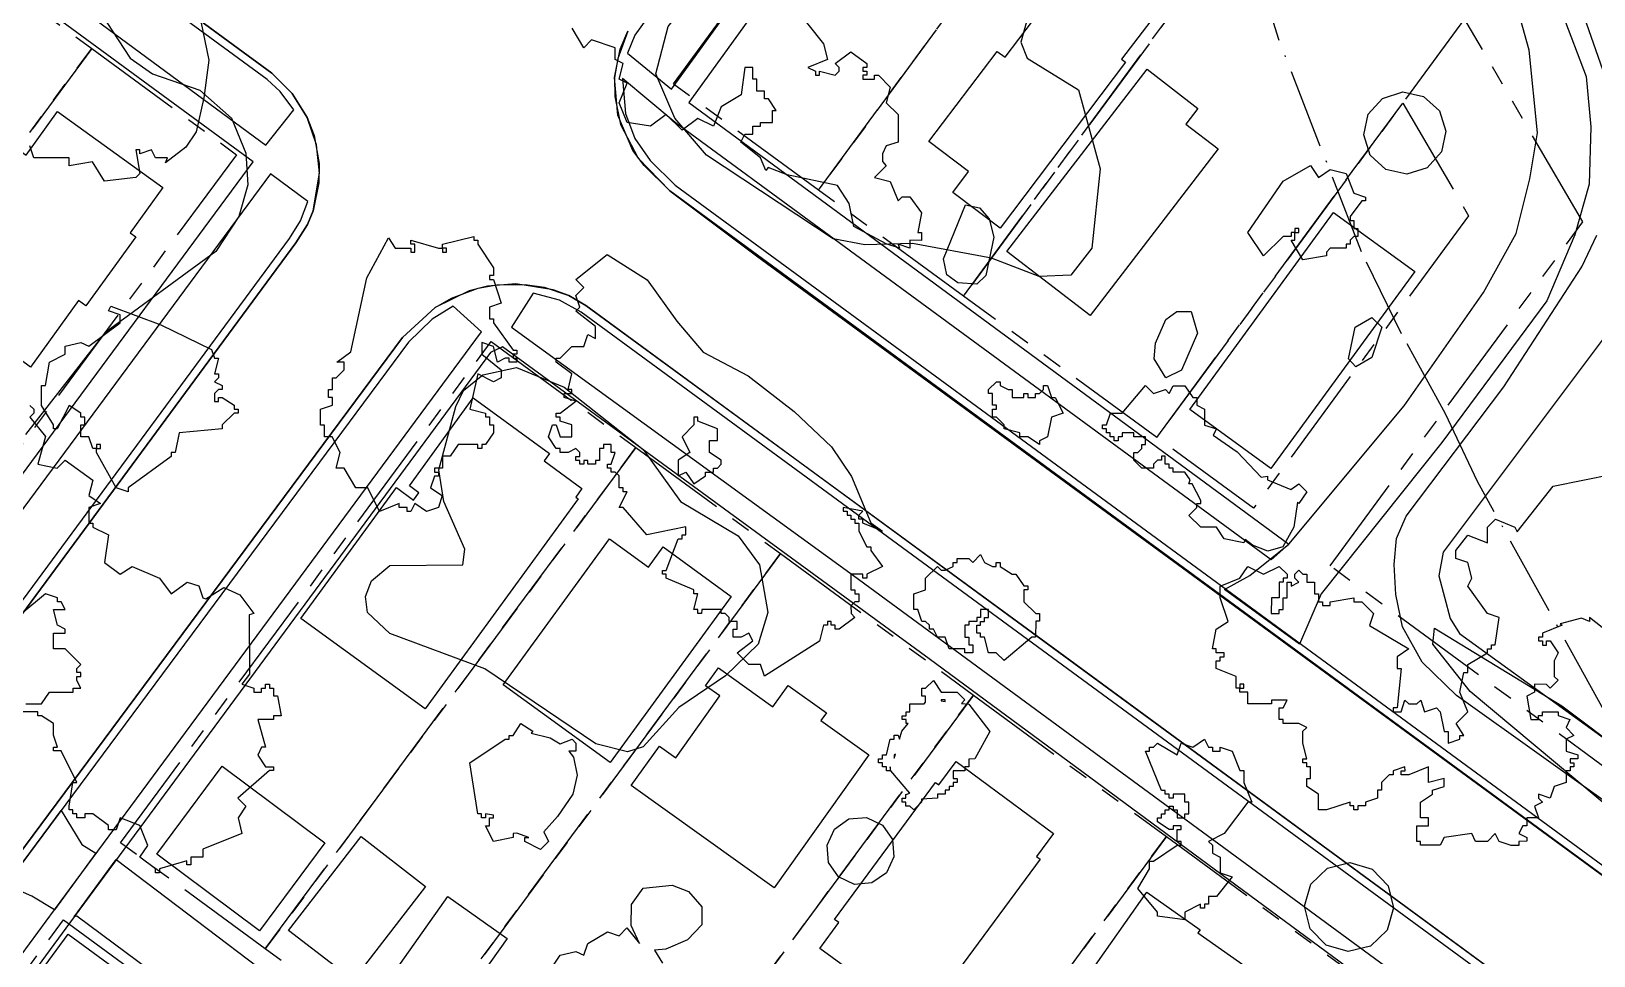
# Model space of a CAD drawing. Header units: metres. Extents: x -400 to 800, y -650 to 500.
# Drawn here: x -344.7 to -245.3, y 354.7 to 413.5 of the extents above; entities that cross this region are included whole.
import ezdxf

# ---------------------------------------------------------------- set-up
doc = ezdxf.new("R2010")
doc.units = ezdxf.units.M
doc.header["$LTSCALE"] = 2
doc.linetypes.add('DASHDOT', pattern=[3.556, 2.54, -0.508, 0, -0.508])
doc.linetypes.add('PHANTOM', pattern=[6.35, 3.175, -0.635, 0.635, -0.635, 0.635, -0.635])
for name, color, linetype in [('SITE-BLDG-EXIST', 7, 'CONTINUOUS'), ('SITE-PARKING', 250, 'CONTINUOUS'), ('SITE-PATH', 84, 'CONTINUOUS'), ('SITE-PROPERTY', 7, 'PHANTOM'), ('SITE-ROAD-CURB', 7, 'CONTINUOUS'), ('SITE-ROAD-GRAVEL', 32, 'CONTINUOUS'), ('SITE-ROAD-PAVED', 7, 'CONTINUOUS'), ('SITE-SETBACK-WATER', 1, 'DASHDOT'), ('SITE-TREE-CANOPY', 94, 'CONTINUOUS'), ('TOPO-CONTOUR-MINOR', 9, 'CONTINUOUS')]:
    doc.layers.add(name, color=color, linetype=linetype)

msp = doc.modelspace()

# ---------------------------------------------------------------- linework, layer by layer
at = {"layer": 'SITE-BLDG-EXIST'}
for points in [[(-283.079, 401.016), (-286.095, 403.286), (-285.091, 404.621), (-287.609, 406.523), (-283.266, 412.262), (-282.754, 411.884), (-280.144, 415.332), (-279.696, 414.987), (-277.331, 418.123), (-273.011, 414.852), (-275.348, 411.76), (-275.095, 411.571)], [(-282.651, 399.525), (-273.734, 411.126), (-270.495, 408.633), (-271.266, 407.632), (-269.212, 406.053), (-277.357, 395.453)], [(-354.854, 393.856), (-351.023, 399.161), (-350.301, 398.638), (-346.961, 403.265), (-347.375, 403.566), (-345.586, 406.035), (-345.06, 405.667), (-343.053, 408.437), (-336.356, 403.597), (-338.44, 400.716), (-338.082, 400.46), (-341.253, 396.067), (-341.716, 396.401), (-344.775, 392.174), (-345.441, 392.653), (-348.093, 388.971)], [(-261.862, 402.013), (-256.7, 398.252), (-265.849, 385.718), (-271.01, 389.478)], [(-327.566, 376.186), (-321.497, 384.516), (-320.403, 383.715), (-320.06, 384.182), (-320.67, 384.627), (-316.601, 390.211), (-311.762, 386.683), (-312.098, 386.216), (-309.686, 384.458), (-310.086, 383.902), (-309.925, 383.791), (-319.656, 370.422)], [(-314.704, 371.956), (-307.94, 381.243), (-305.458, 379.441), (-304.518, 380.731), (-300.191, 377.582), (-307.894, 367.005)], [(-304.759, 368.061), (-303.721, 367.315), (-300.914, 371.252), (-301.819, 371.898), (-301.005, 373.043), (-297.534, 370.562), (-296.566, 371.919), (-294.132, 370.183), (-294.483, 369.694), (-291.425, 367.502), (-297.466, 359.049), (-306.555, 365.547)], [(-284.632, 352.261), (-287.571, 348.268), (-289.374, 349.603), (-289.247, 349.781), (-291.043, 351.105), (-290.32, 352.073), (-294.542, 355.188), (-293.335, 356.823), (-293.609, 357.024), (-287.182, 365.743), (-286.979, 365.599), (-285.884, 367.078), (-279.678, 362.494), (-280.758, 361.026), (-280.527, 360.859), (-286.083, 353.329)], [(-336.744, 361.182), (-332.583, 366.776), (-326.04, 361.903), (-330.201, 356.308)], [(-328.356, 356.33), (-323.746, 362.303), (-319.644, 359.131), (-324.253, 353.159)], [(-284.914, 343.774), (-277.828, 353.839), (-277.407, 353.55), (-273.738, 358.755), (-270.358, 356.374), (-270.498, 356.174), (-266.921, 353.648), (-277.543, 338.577)], [(-336.285, 342.104), (-346.916, 349.938), (-342.37, 356.099), (-331.738, 348.277)]]:
    msp.add_lwpolyline(points, close=True, dxfattribs=at)
at = {"layer": 'SITE-PARKING'}
msp.add_lwpolyline([(-324.493, 349.61), (-318.213, 358.486), (-314.44, 355.815), (-320.79, 346.884)], close=True, dxfattribs=at)
at = {"layer": 'SITE-PATH'}
for points in [[(-244.718, 411.02), (-246.681, 416.694)], [(-237.812, 359.705), (-254.033, 371.277), (-256.235, 373.391), (-257.476, 375.638), (-257.911, 377.707), (-258.008, 379.609), (-257.854, 381.267), (-257.236, 382.69), (-251.027, 390.921), (-246.067, 398.551), (-245.12, 400.575)], [(-244.637, 394.056), (-254.88, 380.387), (-255.175, 378.897), (-254.453, 376.171), (-253.85, 375.214), (-228.014, 356.51)]]:
    msp.add_lwpolyline(points, dxfattribs=at)
at = {"layer": 'SITE-PROPERTY'}
for points in [[(-262.084, 379.521), (-245.996, 401.409), (-274.449, 450.193), (-261.989, 467.176), (-222.533, 409.759), (-172.896, 330.938), (-180.971, 319.982)], [(-294.637, 403.432), (-303.873, 410.186), (-278.371, 444.854), (-272.103, 434.096)], [(-266.08, 422.982), (-285.415, 396.689), (-294.637, 403.432), (-272.103, 434.096), (-265.827, 423.327)], [(-266.08, 422.982), (-262.285, 428.165), (-253.527, 414.326), (-273.115, 387.699), (-285.415, 396.689)], [(-364.473, 380.565), (-373.687, 387.319), (-350.086, 419.195), (-340.878, 412.441)], [(-340.878, 412.441), (-331.67, 405.687), (-355.265, 373.8), (-364.473, 380.565)], [(-260.669, 404.616), (-257.456, 408.976), (-253.277, 401.8), (-266.958, 383.193), (-273.115, 387.699)], [(-329.836, 355.151), (-339.051, 361.905), (-315.464, 393.803), (-306.256, 387.049)], [(-320.628, 348.397), (-329.836, 355.151), (-306.256, 387.049), (-297.055, 380.306)], [(-308.349, 339.384), (-320.628, 348.397), (-297.055, 380.306), (-284.782, 371.305)], [(-296.069, 330.372), (-308.349, 339.384), (-284.782, 371.305), (-272.503, 362.303)], [(-283.789, 321.359), (-296.069, 330.372), (-272.503, 362.303), (-260.23, 353.291)], [(-360.123, 320.596), (-366.266, 325.102), (-342.678, 357), (-336.535, 352.494)]]:
    msp.add_lwpolyline(points, close=True, dxfattribs=at)
at = {"layer": 'SITE-ROAD-CURB'}
for points in [[(-381.554, 335.996), (-358.079, 368.072), (-330.604, 405.242), (-400, 456.143), (-400, 458.019), (-329.804, 406.287), (-328.015, 408.545), (-328.885, 409.702), (-329.719, 410.481), (-400, 461.979), (-400, 462.596), (-390.702, 455.768), (-329.411, 410.881), (-328.127, 409.579), (-327.167, 408.044), (-326.732, 406.909), (-326.417, 405.119), (-326.431, 403.906), (-326.789, 402.126), (-327.147, 401.236), (-327.891, 400.069), (-375.045, 336.161)], [(-304.37, 416.026), (-306.328, 413.29), (-306.798, 412.156), (-303.986, 409.853), (-278.729, 444.765)], [(-277.684, 443.886), (-302.878, 409.007), (-264.707, 380.901), (-265.829, 379.9), (-303.762, 407.739), (-307.114, 410.532), (-306.925, 408.318), (-306.315, 406.727), (-305.347, 405.326), (-303.755, 403.746), (-50.555, 218.067)], [(-52.091, 218.479), (-304.092, 403.379), (-305.719, 404.992), (-306.455, 405.96), (-307.409, 408.196), (-307.612, 410.61), (-307.247, 412.401), (-306.762, 413.546)], [(-368.608, 330.075), (-321.117, 394.06), (-319.019, 395.962), (-317.981, 396.563), (-316.284, 397.185), (-315.098, 397.407), (-313.296, 397.429), (-312.103, 397.251), (-310.518, 396.728), (-309.445, 396.083), (-279.276, 374.007), (-190.73, 309.005)]]:
    msp.add_lwpolyline(points, dxfattribs=at)
for points in [[(-351.772, 374.367), (-380.755, 335.317), (-379.142, 334.06), (-377.157, 335.027), (-375.473, 336.44), (-328.298, 400.347), (-327.589, 401.47), (-327.14, 402.716), (-329.496, 404.474)], [(-314.18, 394.715), (-292.405, 378.904), (-190.24, 303.877), (-189.784, 303.565), (-188.192, 304.177), (-188.507, 305.3), (-189.124, 306.491), (-189.923, 307.559), (-191.045, 308.616), (-309.733, 395.671), (-311.121, 396.439), (-312.791, 396.873)], [(-343.253, 357.635), (-316.088, 394.415), (-317.883, 396.051), (-319.209, 395.217), (-320.717, 393.749), (-368.194, 329.797), (-368.973, 328.496), (-369.576, 326.994), (-367.136, 325.18)], [(-342.005, 357.201), (-365.642, 325.047), (-365.537, 323.834), (-319.953, 290.754), (-286.185, 265.518), (-269.284, 253.345), (-240.558, 232.071), (-239.955, 232.338), (-239.078, 233.094), (-237.99, 234.073), (-237.078, 235.196), (-190.318, 299.049), (-189.581, 301.607), (-221.518, 324.851), (-287.594, 373.619), (-314.734, 393.458), (-315.513, 393.103)]]:
    msp.add_lwpolyline(points, close=True, dxfattribs=at)
at = {"layer": 'SITE-ROAD-GRAVEL'}
msp.add_lwpolyline([(-247.334, 414.736), (-245.784, 410.664), (-245.483, 407.461), (-245.589, 403.823), (-246.502, 400.597), (-248.291, 396.393), (-254.977, 387.384), (-262.659, 377.752), (-264.034, 374.538), (-268.796, 378.02), (-267.197, 378.921), (-264.707, 380.901), (-257.361, 389.709), (-252.331, 396.928), (-250.247, 400.676), (-249.377, 404.158), (-248.885, 407.083), (-249.417, 412.334), (-249.964, 414.303)], dxfattribs=at)
msp.add_lwpolyline([(-324.493, 349.61), (-264.335, 305.926), (-249.173, 294.577), (-236.774, 284.819), (-224.733, 276.018), (-213.189, 267.896), (-215.547, 264.615), (-256.594, 295.179), (-278.629, 310.757), (-299.878, 326.056), (-341.837, 357.245), (-342.005, 357.201), (-339.325, 360.837)], close=True, dxfattribs=at)
at = {"layer": 'SITE-ROAD-PAVED'}
for points in [[(-375.045, 336.161), (-327.891, 400.069), (-327.147, 401.236), (-326.789, 402.126), (-326.396, 404.518), (-326.585, 406.32), (-327.167, 408.044), (-328.127, 409.579), (-329.411, 410.881), (-400, 462.596)], [(-306.762, 413.546), (-307.415, 411.811), (-307.612, 410.61), (-307.605, 409.397), (-307.24, 407.606), (-306.105, 405.459), (-304.092, 403.379), (-298.58, 399.262), (-144.336, 286.282)], [(-190.73, 309.005), (-309.445, 396.083), (-310.518, 396.728), (-311.521, 397.095), (-313.892, 397.463), (-315.694, 397.319), (-316.866, 397.018), (-319.019, 395.962), (-321.117, 394.06), (-368.608, 330.075)]]:
    msp.add_lwpolyline(points, dxfattribs=at)
msp.add_lwpolyline([(-343.253, 357.635), (-344.698, 358.503), (-346.332, 359.226), (-342.824, 363.953), (-341.513, 361.806), (-340.629, 361.249)], close=True, dxfattribs=at)
at = {"layer": 'SITE-SETBACK-WATER'}
msp.add_lwpolyline([(-236.728, 354.324), (-244.665, 370.34), (-252.698, 384.891), (-254.747, 389.191), (-257.537, 394.281), (-260.091, 399.513), (-265.366, 413.077), (-267.391, 419.624), (-269.218, 424.335), (-273.506, 437.734), (-276.808, 448.664), (-278.121, 453.242), (-280.819, 464.088), (-281.977, 470.312), (-282.47, 475.485), (-282.422, 480.68), (-281.836, 485.843), (-280.754, 491.082), (-279.821, 494.084), (-280.168, 498.886), (-280.137, 500), (-99.883, 500)], dxfattribs=at)
at = {"layer": 'SITE-TREE-CANOPY'}
for points in [[(-334.551, 417.145), (-333.422, 411.705), (-333.746, 409.303), (-334.237, 407.145), (-334.897, 406.166), (-336.18, 405.165), (-336.068, 405.488), (-336.818, 405.488), (-337.071, 405.988), (-337.821, 405.744), (-337.821, 405.989), (-338.067, 405.989), (-337.822, 404.498), (-338.067, 404.242), (-340.073, 403.998), (-340.823, 405.244), (-342.317, 404.988), (-342.317, 405.489), (-344.569, 405.489), (-344.821, 406.246)], [(-296.318, 415.246), (-294.32, 412.743), (-294.068, 411.742), (-295.323, 411.241), (-294.818, 410.997), (-294.818, 410.741), (-294.573, 410.741), (-294.573, 410.996), (-293.57, 410.74), (-293.317, 410.996), (-293.317, 411.241), (-293.57, 411.497), (-292.574, 412.242), (-291.571, 411.496), (-291.571, 411.241), (-291.823, 411.241), (-291.823, 410.996), (-291.571, 410.996), (-291.571, 410.74), (-291.823, 410.74), (-291.823, 410.495), (-291.073, 410.495), (-291.073, 410.74), (-290.82, 410.74), (-290.07, 409.994), (-290.323, 408.993), (-289.572, 408.248), (-289.573, 406.49), (-290.323, 406.246), (-290.569, 405.745), (-290.569, 405.245), (-290.324, 404.989), (-291.067, 404.244), (-290.071, 403.988), (-289.573, 402.742), (-289.321, 402.997), (-288.823, 402.997), (-288.073, 401.996), (-288.318, 400.739), (-288.073, 400.739), (-288.073, 400.238), (-288.824, 400.239), (-288.824, 399.738), (-289.567, 399.994), (-289.49, 399.749), (-290.332, 400.016), (-292.386, 401.129), (-292.695, 402.575), (-293.424, 403.721), (-296.629, 404.412), (-297.842, 404.868), (-297.997, 404.69), (-298.319, 405.491), (-299.568, 406.492), (-299.322, 406.993), (-298.817, 406.993), (-298.817, 407.493), (-298.319, 407.493), (-298.319, 407.738), (-297.568, 407.738), (-297.568, 408.494), (-297.323, 408.494), (-297.821, 409.24), (-298.073, 409.24), (-298.073, 409.74), (-298.571, 409.74), (-298.571, 410.497), (-298.823, 410.497), (-298.823, 411.242), (-299.321, 411.242), (-299.567, 409.496), (-300.823, 408.74), (-301.321, 407.494), (-302.317, 407.995), (-303.32, 407.238), (-304.323, 408.24), (-305.319, 407.495), (-306.82, 407.74), (-307.317, 408.997), (-306.819, 410.243), (-307.317, 410.498), (-307.071, 411.488), (-307.569, 411.744), (-307.569, 412.49), (-309.07, 412.991), (-309.568, 412.49), (-310.318, 413.747)], [(-344.818, 389.738), (-344.572, 389.493), (-344.572, 389.238), (-344.818, 388.993), (-343.822, 387.747), (-344.32, 385.989), (-343.072, 385.744), (-342.567, 386.245), (-340.821, 384.987), (-341.073, 383.997), (-340.323, 383.497), (-341.074, 383.241), (-341.067, 382.24), (-340.821, 382.24), (-340.821, 381.995), (-339.818, 381.494), (-340.071, 379.748), (-339.068, 378.991), (-338.318, 379.492), (-336.572, 378.746), (-335.821, 377.745), (-334.818, 378.49), (-334.068, 378.245), (-333.822, 377.489), (-333.626, 377.433), (-332.476, 378.145), (-331.452, 377.677), (-330.568, 376.498), (-330.863, 376.42), (-330.842, 372.627), (-331.32, 371.993), (-330.569, 371.748), (-330.569, 371.492), (-330.071, 371.492), (-330.071, 371.748), (-329.819, 371.748), (-329.819, 371.993), (-329.573, 371.993), (-329.573, 371.748), (-329.321, 371.748), (-329.321, 371.247), (-329.068, 371.247), (-328.823, 369.99), (-329.321, 369.99), (-329.321, 369.745), (-330.317, 369.746), (-329.819, 367.988), (-330.072, 367.988), (-330.317, 367.488), (-329.82, 366.742), (-329.322, 366.742), (-329.322, 366.497), (-329.567, 366.497), (-331.574, 364.74), (-331.069, 364.24), (-331.567, 363.494), (-331.322, 362.493), (-333.819, 361.493), (-333.819, 360.992), (-334.569, 360.992), (-334.569, 360.492), (-334.822, 360.492), (-334.822, 360.747), (-336.568, 360.247), (-336.568, 359.991), (-336.821, 359.991), (-336.821, 360.247), (-337.817, 360.993), (-337.319, 361.738), (-337.823, 362.995), (-339.072, 363.496), (-339.317, 362.74), (-339.822, 362.74), (-339.822, 362.996), (-340.818, 363.741), (-341.323, 363.741), (-341.323, 363.496), (-341.821, 363.497), (-341.821, 363.741), (-342.074, 363.741), (-342.074, 363.997), (-342.319, 363.997), (-342.319, 364.242), (-342.073, 365.744), (-341.821, 365.744), (-342.823, 367.746), (-343.321, 367.746), (-343.321, 367.991), (-343.069, 367.991), (-343.321, 368.747), (-343.321, 369.493), (-344.071, 369.993), (-344.317, 369.993), (-344.317, 370.238), (-345.572, 370.238)], [(-244.767, 375.602), (-245.573, 376.247), (-245.573, 375.991), (-246.085, 376.203), (-247.453, 375.847), (-247.32, 375.747), (-248.569, 375.247), (-248.569, 374.991), (-248.821, 374.991), (-248.821, 374.746), (-248.569, 374.746), (-248.569, 374.49), (-248.323, 374.49), (-248.323, 374.746), (-248.071, 374.746), (-247.573, 373.99), (-247.818, 373.489), (-247.819, 372.488), (-247.573, 372.243), (-248.071, 371.743), (-248.317, 371.987), (-249.067, 371.988), (-249.067, 371.498), (-249.572, 371.242), (-249.32, 369.741), (-248.822, 369.741), (-248.822, 369.996), (-248.57, 369.996), (-248.57, 370.241), (-247.574, 370.241), (-247.574, 369.996), (-246.823, 369.74), (-247.069, 369.24), (-246.571, 368.739), (-247.069, 368.494), (-247.069, 367.738), (-246.319, 367.493), (-246.319, 367.248), (-246.817, 367.248), (-246.817, 366.993), (-246.571, 366.993), (-246.571, 366.748), (-246.817, 366.748), (-246.817, 366.492), (-247.069, 366.492), (-247.069, 365.747), (-247.82, 365.491), (-248.073, 364.746), (-248.823, 364.991), (-248.823, 364.746), (-248.571, 364.49), (-249.069, 364.245), (-248.823, 363.489), (-249.567, 363.489), (-249.567, 362.989), (-249.819, 362.989), (-250.072, 362.488), (-249.567, 362.243), (-249.567, 361.999), (-250.072, 361.987), (-250.072, 361.743), (-250.57, 361.743), (-251.321, 361.988), (-251.573, 362.488), (-252.071, 361.988), (-252.822, 361.988), (-253.067, 362.489), (-254.82, 362.244), (-255.073, 361.744), (-256.322, 361.744), (-256.322, 361.989), (-256.567, 361.989), (-256.567, 362.99), (-255.823, 362.99), (-255.823, 363.49), (-256.321, 363.49), (-256.321, 364.492), (-255.57, 364.992), (-255.57, 365.248), (-254.82, 365.492), (-254.82, 365.993), (-255.823, 365.748), (-255.823, 366.738), (-257.071, 366.238), (-257.569, 366.238), (-257.569, 366.494), (-257.317, 366.494), (-257.324, 366.739), (-258.067, 366.494), (-258.067, 366.238), (-258.32, 366.238), (-258.818, 365.738), (-258.818, 365.248), (-259.07, 365.248), (-259.07, 364.748), (-259.821, 364.492), (-259.821, 364.247), (-260.319, 364.248), (-260.319, 363.992), (-260.572, 363.992), (-260.572, 364.248), (-260.817, 364.248), (-260.817, 364.492), (-262.318, 363.992), (-262.823, 363.992), (-262.823, 364.993), (-263.573, 365.494), (-263.573, 365.995), (-263.321, 365.995), (-263.321, 366.74), (-263.573, 366.74), (-263.573, 366.996), (-263.818, 366.996), (-263.818, 367.241), (-263.573, 367.241), (-263.818, 368.242), (-263.818, 368.998), (-263.573, 369.243), (-264.07, 369.488), (-265.073, 369.488), (-265.073, 369.744), (-265.319, 369.744), (-265.319, 370.489), (-265.073, 370.489), (-264.821, 370.989), (-265.817, 370.99), (-265.817, 370.745), (-267.318, 370.745), (-267.318, 371.491), (-267.823, 371.491), (-267.822, 371.746), (-268.068, 371.747), (-268.068, 372.492), (-269.323, 372.993), (-269.323, 373.493), (-269.071, 373.493), (-269.071, 373.738), (-268.818, 373.738), (-268.818, 373.994), (-269.323, 373.994), (-269.323, 374.239), (-269.568, 374.239), (-269.323, 375.495), (-268.572, 375.996), (-269.07, 377.498), (-269.07, 378.243), (-267.821, 378.743), (-267.323, 379.489), (-266.32, 378.988), (-265.317, 379.488), (-264.819, 378.987), (-264.819, 378.743), (-265.072, 378.743), (-265.072, 378.498), (-265.317, 378.498), (-265.317, 377.497), (-265.822, 377.497), (-265.823, 376.496), (-265.318, 376.496), (-265.318, 376.741), (-265.072, 376.741), (-265.072, 377.497), (-264.819, 377.497), (-264.819, 378.498), (-264.567, 378.498), (-264.567, 378.242), (-264.069, 378.498), (-264.321, 378.743), (-264.321, 378.999), (-264.069, 379.243), (-263.823, 378.998), (-263.571, 378.998), (-263.571, 378.498), (-263.073, 378.498), (-263.073, 377.741), (-262.82, 377.741), (-262.82, 377.241), (-262.568, 377.241), (-262.568, 376.996), (-262.07, 376.996), (-262.07, 377.241), (-260.569, 377.496), (-260.569, 377.24), (-260.071, 377.24), (-259.321, 376.495), (-259.573, 375.738), (-257.07, 374.247), (-257.82, 373.747), (-257.82, 372.99), (-257.568, 372.99), (-257.821, 370.488), (-258.073, 370.488), (-258.073, 370.243), (-257.568, 370.243), (-257.323, 370.988), (-257.07, 370.743), (-256.572, 370.743), (-256.32, 370.988), (-256.067, 370.242), (-255.317, 370.498), (-255.071, 370.242), (-254.819, 368.996), (-254.567, 368.996), (-254.567, 368.24), (-253.823, 368.496), (-253.823, 368.74), (-253.571, 368.74), (-254.069, 369.497), (-253.318, 370.242), (-253.823, 371.488), (-253.57, 372.745), (-253.317, 372.745), (-253.317, 373.245), (-252.069, 373.99), (-252.069, 374.246), (-251.823, 374.246), (-251.823, 374.491), (-251.571, 374.491), (-251.318, 376.248), (-252.068, 376.493), (-253.323, 378.24), (-253.071, 378.74), (-253.323, 379.742), (-254.074, 379.998), (-254.073, 380.498), (-253.323, 381.488), (-252.067, 380.998), (-252.067, 381.988), (-251.569, 382.489), (-250.321, 381.988), (-250.188, 381.699), (-247.9, 384.602), (-244.113, 385.369)], [(-345.067, 370.739), (-344.071, 370.739), (-343.573, 371.495), (-342.072, 371.495), (-342.072, 371.739), (-341.567, 371.739), (-341.819, 372.24), (-341.819, 372.496), (-341.567, 372.496), (-341.567, 372.74), (-341.819, 372.74), (-341.819, 372.996), (-341.574, 373.241), (-342.569, 374.242), (-343.32, 374.242), (-343.32, 375.244), (-342.569, 375.243), (-342.569, 375.488), (-343.067, 375.744), (-343.319, 376.745), (-342.569, 376.745), (-342.821, 377.246), (-343.067, 377.246), (-343.067, 377.491), (-343.817, 377.747), (-345.318, 376.49)], [(-312.07, 353.245), (-311.067, 354.747), (-310.071, 354.991), (-309.573, 354.747), (-309.32, 355.492), (-308.072, 356.248), (-307.321, 355.992), (-306.823, 356.492), (-306.017, 355.491), (-306.556, 356.637), (-306.542, 357.983), (-305.784, 359.028), (-303.94, 359.217), (-302.902, 358.805), (-302.067, 357.826), (-302.054, 356.681), (-302.973, 355.735), (-304.354, 355.135), (-305.063, 355.068), (-304.572, 354.245)]]:
    msp.add_lwpolyline(points, dxfattribs=at)
for points in [[(-259.665, 408.264), (-258.753, 409.265), (-257.456, 409.688), (-256.13, 409.398), (-255.127, 408.486), (-254.714, 407.195), (-255.001, 405.872), (-255.913, 404.86), (-257.204, 404.448), (-258.53, 404.738), (-259.532, 405.65), (-259.946, 406.941)], [(-264.569, 400.746), (-264.569, 400.49), (-265.067, 400.49), (-266.323, 399.244), (-267.319, 400.746), (-265.067, 403.994), (-263.32, 404.995), (-262.822, 404.238), (-262.072, 404.738), (-261.069, 404.494), (-260.571, 403.248), (-259.821, 402.992), (-259.821, 402.747), (-260.073, 402.747), (-260.817, 401.746), (-260.817, 401.49), (-260.571, 401.49), (-260.571, 400.989), (-260.319, 400.989), (-260.319, 400.489), (-260.572, 400.489), (-260.817, 400.244), (-260.817, 399.988), (-261.07, 399.988), (-261.07, 399.744), (-262.073, 399.744), (-262.318, 399.488), (-262.318, 399.243), (-263.819, 398.988), (-264.569, 400.245), (-264.317, 400.245), (-264.317, 400.745)], [(-284.383, 402.307), (-283.773, 401.606), (-283.479, 400.449), (-283.984, 397.991), (-284.553, 397.457), (-285.773, 397.535), (-286.474, 398.047), (-286.685, 399.059), (-285.288, 402.507)], [(-264.071, 400.745), (-264.071, 400.99), (-264.317, 400.99), (-264.317, 400.745)], [(-318.569, 399.989), (-316.57, 400.489), (-316.57, 400.244), (-316.318, 400.244), (-316.318, 399.988), (-315.322, 398.498), (-315.322, 397.997), (-315.568, 397.997), (-315.568, 397.741), (-315.323, 397.741), (-314.818, 396.239), (-315.568, 395.995), (-315.568, 395.238), (-315.323, 395.238), (-315.323, 394.994), (-314.068, 393.247), (-313.822, 393.247), (-313.822, 392.991), (-314.068, 392.991), (-314.068, 392.746), (-313.823, 392.746), (-313.823, 392.49), (-314.321, 392.491), (-314.321, 392.746), (-314.573, 392.746), (-315.071, 392.491), (-315.323, 393.492), (-316.067, 393.748), (-316.067, 392.991), (-314.819, 391.99), (-314.819, 391.489), (-315.317, 391.245), (-316.32, 391.746), (-316.818, 389.488), (-315.822, 389.243), (-315.822, 388.998), (-315.57, 388.998), (-315.57, 388.497), (-315.317, 388.497), (-315.317, 387.997), (-315.823, 387.24), (-316.068, 387.24), (-316.068, 386.996), (-316.321, 386.996), (-316.321, 387.241), (-317.569, 387.241), (-318.067, 386.496), (-318.572, 386.496), (-318.572, 385.739), (-319.07, 385.739), (-319.07, 385.495), (-318.818, 385.495), (-318.818, 385.239), (-319.07, 385.239), (-319.323, 384.494), (-318.573, 383.993), (-318.818, 383.248), (-319.569, 382.992), (-320.319, 383.493), (-320.572, 382.992), (-320.817, 382.992), (-320.817, 383.248), (-321.322, 383.248), (-321.322, 383.493), (-322.571, 382.993), (-323.321, 384.494), (-324.072, 384.495), (-324.822, 385.741), (-325.32, 385.741), (-325.067, 386.742), (-325.572, 387.743), (-326.07, 387.743), (-326.07, 388.488), (-326.322, 388.488), (-326.322, 389.49), (-325.571, 389.745), (-325.571, 390.246), (-325.817, 390.246), (-325.817, 390.746), (-325.571, 390.746), (-325.571, 391.492), (-325.319, 391.492), (-324.82, 391.992), (-324.82, 392.493), (-325.276, 392.493), (-324.399, 393.138), (-323.367, 397.854), (-321.999, 400.39), (-321.571, 399.745), (-320.568, 399.745), (-320.569, 399.489), (-320.323, 399.489), (-320.323, 399.989), (-320.568, 399.989), (-320.568, 400.245), (-318.822, 399.744), (-318.57, 399.744)], [(-318.57, 399.488), (-318.317, 399.488), (-318.317, 399.744), (-318.57, 399.744)], [(-290.567, 381.74), (-291.822, 382.241), (-291.822, 382.497), (-292.067, 382.497), (-292.067, 382.742), (-291.822, 382.997), (-293.07, 383.242), (-293.07, 382.998), (-292.818, 382.998), (-292.818, 382.742), (-292.572, 382.742), (-292.572, 382.497), (-292.32, 382.497), (-292.32, 382.241), (-292.068, 382.241), (-292.068, 381.74), (-291.57, 380.739), (-291.317, 380.739), (-291.317, 380.494), (-290.567, 379.493), (-291.57, 378.993), (-291.57, 378.748), (-291.823, 378.748), (-291.823, 378.993), (-292.573, 378.993), (-292.573, 377.992), (-292.321, 377.992), (-292.321, 377.747), (-292.068, 377.747), (-292.069, 377.246), (-292.321, 377.246), (-292.574, 376.991), (-292.567, 376.49), (-292.321, 376.245), (-293.317, 375.489), (-293.57, 375.489), (-293.57, 375.745), (-293.822, 375.745), (-293.822, 375.99), (-294.068, 375.99), (-294.068, 375.745), (-294.32, 375.745), (-294.573, 374.744), (-298.073, 372.498), (-298.319, 373.243), (-299.069, 373.243), (-299.82, 373.989), (-298.823, 374.745), (-299.069, 375.246), (-299.567, 374.99), (-300.072, 374.99), (-300.072, 375.49), (-299.819, 375.49), (-299.819, 375.991), (-300.317, 375.991), (-300.317, 376.247), (-300.57, 376.492), (-300.822, 376.492), (-300.822, 376.748), (-302.07, 376.748), (-302.071, 376.492), (-302.323, 376.492), (-302.323, 376.748), (-302.568, 376.748), (-302.323, 377.738), (-302.568, 377.738), (-302.568, 377.994), (-304.322, 378.739), (-304.322, 378.995), (-304.567, 378.995), (-304.567, 379.24), (-304.321, 379.24), (-303.571, 381.242), (-303.318, 381.242), (-303.318, 381.498), (-303.073, 381.498), (-303.072, 381.999), (-305.569, 381.498), (-307.07, 383.245), (-307.323, 383.245), (-306.817, 384.246), (-307.07, 384.246), (-307.07, 384.491), (-307.322, 384.491), (-307.322, 385.248), (-307.568, 385.492), (-307.82, 385.492), (-307.82, 385.748), (-308.073, 385.748), (-308.073, 385.993), (-307.82, 385.993), (-307.567, 386.738), (-307.82, 386.738), (-307.82, 387.239), (-308.318, 387.239), (-308.318, 386.994), (-308.57, 386.994), (-308.57, 386.238), (-308.823, 386.238), (-308.823, 385.993), (-309.321, 385.993), (-309.321, 386.238), (-309.573, 386.238), (-309.573, 385.993), (-309.819, 385.993), (-309.819, 386.238), (-310.071, 386.238), (-310.071, 386.494), (-309.819, 386.494), (-309.819, 386.739), (-310.071, 386.995), (-310.569, 386.739), (-311.067, 386.739), (-311.067, 386.995), (-311.32, 386.995), (-311.818, 387.74), (-311.572, 388.497), (-311.319, 388.496), (-311.067, 387.74), (-310.324, 387.74), (-310.323, 388.496), (-311.067, 388.741), (-311.067, 388.997), (-311.319, 388.997), (-311.319, 389.242), (-311.067, 389.242), (-310.071, 389.998), (-310.821, 390.243), (-310.821, 390.488), (-310.323, 390.487), (-310.323, 390.743), (-310.569, 390.743), (-310.323, 391.744), (-311.319, 392.49), (-311.319, 392.746), (-311.073, 392.746), (-310.322, 393.491), (-309.572, 393.491), (-309.319, 394.247), (-308.821, 393.991), (-308.821, 394.748), (-310.07, 395.738), (-309.817, 395.994), (-310.069, 396.739), (-309.571, 397.239), (-310.069, 397.74), (-308.077, 399.341), (-305.531, 397.717), (-303.659, 395.102), (-301.969, 393.133), (-299.108, 391.609), (-296.19, 389.35), (-293.813, 387.091), (-292.544, 385.222), (-291.317, 382.274)], [(-340.82, 386.99), (-341.073, 387.746), (-341.571, 387.746), (-341.57, 388.492), (-341.318, 388.492), (-341.318, 388.992), (-341.57, 388.992), (-341.57, 389.248), (-342.321, 389.738), (-343.071, 388.247), (-343.317, 388.247), (-343.317, 388.492), (-344.067, 389.738), (-344.067, 390.995), (-343.821, 390.995), (-343.569, 392.497), (-342.572, 392.997), (-342.572, 393.498), (-341.569, 393.742), (-341.071, 393.497), (-339.072, 394.998), (-339.072, 395.488), (-339.822, 395.744), (-339.668, 396.044), (-336.477, 394.864), (-333.251, 393.284), (-333.069, 392.739), (-332.823, 392.739), (-333.069, 391.738), (-332.823, 391.738), (-332.823, 391.493), (-333.069, 391.237), (-332.571, 390.993), (-332.571, 390.748), (-332.824, 390.748), (-333.069, 390.492), (-333.069, 389.992), (-332.817, 389.991), (-332.817, 390.247), (-332.571, 390.247), (-331.821, 389.747), (-331.821, 389.491), (-331.568, 389.491), (-331.568, 389.246), (-331.821, 389.246), (-332.572, 388.49), (-332.572, 388.245), (-335.321, 387.99), (-335.567, 386.744), (-335.819, 386.744), (-335.819, 386.488), (-338.569, 384.498), (-338.569, 384.242), (-339.32, 384.498), (-340.568, 386.745), (-340.568, 386.99)], [(-282.569, 390.738), (-282.324, 390.738), (-282.324, 390.248), (-281.573, 390.248), (-281.573, 390.493), (-281.321, 390.493), (-281.321, 390.248), (-280.823, 390.248), (-280.823, 390.493), (-280.57, 390.493), (-280.318, 390.748), (-280.317, 390.993), (-280.072, 390.993), (-279.82, 390.248), (-279.567, 390.248), (-279.069, 389.246), (-279.82, 388.991), (-280.073, 387.745), (-280.571, 387.489), (-280.571, 387.244), (-281.321, 387.745), (-281.819, 387.745), (-281.819, 387.99), (-282.822, 388.246), (-282.822, 388.491), (-283.32, 388.991), (-283.572, 388.991), (-283.572, 389.492), (-283.32, 389.492), (-283.32, 389.748), (-283.572, 389.748), (-283.572, 390.493), (-283.818, 390.493), (-283.817, 390.738), (-283.319, 391.238), (-283.067, 391.238), (-283.067, 390.994)], [(-267.568, 380.99), (-268.824, 381.246), (-269.321, 381.992), (-270.317, 381.992), (-271.068, 382.737), (-270.57, 383.238), (-270.57, 383.494), (-270.317, 383.494), (-270.317, 383.683), (-270.857, 384.74), (-271.067, 384.74), (-270.983, 384.996), (-271.334, 385.496), (-272.07, 385.496), (-272.07, 385.741), (-272.323, 385.741), (-272.323, 385.997), (-272.568, 385.997), (-272.568, 386.498), (-272.821, 386.498), (-272.821, 386.242), (-273.073, 386.242), (-273.319, 385.997), (-273.319, 385.741), (-274.069, 385.741), (-274.567, 386.242), (-274.567, 386.743), (-274.321, 386.743), (-274.069, 386.998), (-274.069, 387.243), (-273.823, 387.243), (-273.823, 387.744), (-274.567, 387.744), (-274.567, 387.989), (-275.317, 387.989), (-275.317, 387.744), (-275.57, 387.744), (-275.57, 387.488), (-275.822, 387.488), (-275.822, 387.744), (-276.068, 387.744), (-276.068, 387.989), (-276.32, 387.989), (-276.32, 388.245), (-276.573, 388.245), (-276.573, 388.489), (-276.32, 388.489), (-276.067, 389.246), (-275.317, 389.246), (-273.823, 390.992), (-273.318, 390.491), (-272.567, 390.747), (-272.322, 390.491), (-272.069, 390.991), (-271.319, 390.991), (-270.821, 390.246), (-270.568, 390.246), (-270.568, 389.745), (-270.07, 389.489), (-270.071, 388.488), (-269.32, 388.243), (-269.517, 387.843), (-268.002, 386.786), (-266.473, 385.173), (-266.073, 385.239), (-266.073, 384.995), (-264.573, 384.394), (-264.068, 384.738), (-263.57, 384.238), (-264.068, 383.492), (-264.159, 383.581), (-264.384, 381.98), (-265.092, 380.745), (-266.053, 380.467), (-267.021, 380.846), (-267.498, 381.202)], [(-302.573, 388.739), (-302.573, 388.495), (-303.317, 387.738), (-302.819, 386.748), (-303.57, 386.248), (-303.57, 385.247), (-303.072, 385.491), (-302.567, 384.746), (-301.823, 385.246), (-301.823, 385.491), (-301.318, 385.491), (-301.318, 385.747), (-301.073, 385.747), (-300.82, 385.991), (-300.82, 386.247), (-301.57, 386.748), (-301.57, 387.493), (-301.072, 387.493), (-301.072, 388.239), (-302.321, 388.739), (-302.321, 388.995), (-302.573, 388.995)], [(-340.322, 386.99), (-340.322, 387.245), (-340.568, 387.246), (-340.568, 386.99)], [(-283.567, 379.492), (-283.322, 379.492), (-283.322, 379.748), (-283.069, 379.747), (-283.069, 379.492), (-282.319, 378.991), (-282.073, 378.991), (-281.568, 378.245), (-281.323, 378.245), (-281.323, 377.99), (-281.569, 377.99), (-281.569, 377.244), (-280.818, 376.488), (-280.573, 376.488), (-280.573, 375.998), (-280.818, 375.998), (-280.819, 374.997), (-281.071, 374.997), (-282.818, 373.496), (-283.323, 373.997), (-283.821, 373.997), (-284.073, 374.998), (-284.319, 374.998), (-284.319, 375.243), (-284.571, 375.243), (-284.571, 375.743), (-284.318, 375.743), (-284.318, 375.988), (-284.073, 375.988), (-284.073, 376.244), (-283.82, 376.244), (-283.82, 376.744), (-284.318, 376.744), (-284.318, 376.244), (-284.571, 376.244), (-284.571, 375.988), (-285.069, 375.988), (-285.069, 375.743), (-285.321, 375.743), (-285.322, 374.998), (-285.069, 374.998), (-285.069, 374.497), (-284.817, 374.497), (-284.817, 373.997), (-285.322, 373.997), (-285.322, 374.242), (-286.318, 374.242), (-286.57, 374.998), (-287.068, 374.998), (-287.32, 375.488), (-287.573, 375.488), (-287.573, 375.744), (-287.818, 375.989), (-288.071, 375.989), (-288.323, 376.745), (-288.569, 376.745), (-288.568, 377.746), (-287.818, 377.991), (-287.818, 378.747), (-287.067, 379.492), (-286.822, 379.248), (-286.569, 379.248), (-286.071, 379.492), (-286.071, 379.748), (-285.819, 379.748), (-285.819, 379.993), (-285.068, 379.993), (-284.823, 379.748), (-284.318, 380.248), (-284.072, 379.748)], [(-290.072, 366.745), (-290.072, 366.489), (-290.317, 366.489), (-290.317, 366.745), (-290.57, 366.745), (-290.57, 366.99), (-290.822, 366.99), (-290.822, 367.246), (-290.57, 367.246), (-290.57, 367.491), (-290.317, 367.491), (-290.071, 368.492), (-289.819, 368.492), (-289.819, 368.747), (-289.573, 368.747), (-289.475, 368.492), (-289.328, 369.003), (-288.928, 369.493), (-289.068, 369.493), (-289.068, 369.748), (-289.321, 369.748), (-289.321, 369.993), (-289.068, 369.993), (-289.068, 370.238), (-288.822, 370.238), (-288.822, 370.738), (-287.911, 370.738), (-287.819, 370.849), (-287.819, 371.239), (-288.072, 371.239), (-288.072, 371.739), (-287.819, 371.739), (-287.321, 372.24), (-286.823, 371.494), (-285.82, 371.494), (-285.322, 370.994), (-285.54, 370.771), (-285.07, 370.715), (-283.731, 368.98), (-284.685, 367.245), (-285.071, 367.234), (-285.071, 366.744), (-285.323, 366.744), (-285.323, 366.488), (-286.067, 366.489), (-286.067, 365.988), (-285.821, 365.988), (-285.821, 365.743), (-286.067, 365.743), (-286.067, 365.487), (-286.319, 365.487), (-286.32, 365.243), (-286.572, 365.243), (-286.572, 364.998), (-287.07, 364.998), (-287.07, 364.742), (-288.073, 364.687), (-288.073, 364.498), (-288.571, 363.997), (-288.817, 364.242), (-289.069, 364.242), (-289.069, 364.498), (-289.322, 364.498), (-289.322, 364.743), (-289.069, 364.743), (-289.069, 364.987), (-288.824, 365.065), (-290.044, 366.478)], [(-267.57, 371.746), (-267.57, 371.991), (-267.822, 371.991), (-267.822, 371.746)], [(-286.571, 370.994), (-286.823, 370.994), (-286.823, 370.938), (-286.571, 370.905)], [(-310.223, 367.361), (-309.984, 366.204), (-310.272, 365.003), (-311.24, 363.579), (-312.124, 362.6), (-311.823, 361.989), (-312.321, 361.488), (-313.317, 361.989), (-313.317, 362.245), (-313.071, 362.245), (-313.822, 362.512), (-314.067, 362.49), (-314.067, 362.245), (-315.323, 361.989), (-315.821, 362.991), (-315.568, 362.991), (-315.568, 363.491), (-315.323, 363.491), (-315.322, 363.669), (-315.82, 363.747), (-315.82, 363.491), (-316.073, 363.491), (-316.073, 363.747), (-316.318, 363.747), (-316.823, 366.995), (-314.571, 368.497), (-314.318, 368.497), (-314.318, 368.741), (-314.073, 368.741), (-313.568, 369.498), (-312.817, 368.997), (-312.93, 368.886), (-311.702, 368.574), (-311.071, 368.207), (-310.321, 368.496), (-310.068, 368.24), (-310.068, 367.739), (-310.524, 367.739)], [(-269.822, 367.998), (-269.57, 367.998), (-269.57, 367.742), (-269.072, 367.742), (-269.072, 367.998), (-268.321, 367.742), (-267.824, 366.496), (-267.571, 366.496), (-267.571, 365.74), (-267.073, 364.494), (-267.319, 364.494), (-268.82, 362.492), (-269.823, 361.991), (-269.571, 361.747), (-269.571, 361.246), (-269.073, 360.99), (-269.073, 359.989), (-268.323, 359.744), (-269.319, 358.498), (-269.817, 358.498), (-269.817, 357.998), (-270.07, 357.998), (-270.07, 357.742), (-270.322, 357.742), (-270.322, 357.998), (-271.318, 357.498), (-271.318, 356.997), (-273.072, 357.242), (-273.072, 357.498), (-274.32, 358.989), (-273.569, 360.246), (-273.569, 360.746), (-273.324, 360.746), (-271.822, 361.747), (-271.57, 361.747), (-271.57, 361.992), (-271.822, 361.992), (-271.822, 362.748), (-271.57, 362.748), (-271.57, 362.993), (-272.068, 362.993), (-272.068, 362.748), (-272.32, 362.748), (-273.071, 363.238), (-273.071, 363.494), (-272.818, 363.494), (-272.818, 363.738), (-272.572, 363.738), (-272.572, 363.994), (-272.32, 363.994), (-272.32, 364.239), (-272.067, 364.239), (-272.067, 363.994), (-271.822, 363.994), (-271.822, 363.493), (-271.317, 363.493), (-271.317, 363.738), (-271.072, 363.738), (-271.071, 364.494), (-271.317, 364.494), (-271.317, 364.995), (-272.067, 364.995), (-272.067, 364.739), (-272.32, 364.739), (-272.32, 364.995), (-272.572, 364.995), (-272.572, 365.24), (-272.818, 365.24), (-273.82, 367.743), (-273.568, 367.743), (-273.568, 367.988), (-273.322, 367.988), (-273.07, 368.244), (-271.821, 367.498), (-271.569, 368.243), (-270.818, 367.998), (-270.068, 368.488)], [(-289.742, 367.546), (-289.819, 367.49), (-289.819, 367.279)], [(-294.092, 361.763), (-293.622, 362.775), (-292.703, 363.42), (-291.587, 363.508), (-290.57, 363.03), (-289.932, 362.118), (-289.841, 361.005), (-290.319, 359.993), (-291.237, 359.348), (-292.353, 359.259), (-293.363, 359.738), (-294.001, 360.65)], [(-263.708, 357.863), (-263.301, 359.276), (-262.249, 360.288), (-260.825, 360.644), (-259.415, 360.232), (-258.398, 359.175), (-258.048, 357.762), (-258.455, 356.349), (-259.507, 355.326), (-260.931, 354.982), (-262.341, 355.382), (-263.358, 356.439)]]:
    msp.add_lwpolyline(points, close=True, dxfattribs=at)
at = {"layer": 'TOPO-CONTOUR-MINOR'}
for points in [[(-294.466, 424.933), (-292.689, 425.713), (-289.666, 425.667), (-282.613, 424.193), (-281.067, 422.917), (-280.237, 420.902), (-280.084, 418.887), (-281.767, 412.841), (-281.349, 411.834), (-278.087, 409.818), (-276.72, 404.78), (-277.234, 399.742), (-278.582, 398.018), (-280.598, 397.927), (-283.621, 399.105), (-288.659, 400.032), (-291.681, 399.949), (-293.697, 400.33), (-301.758, 405.657), (-303.773, 408.005), (-304.994, 410.826), (-304.203, 413.849), (-301.758, 416.897), (-296.237, 420.902)], [(-271.837, 395.712), (-270.915, 395.712), (-270.522, 394.323), (-271.529, 391.981), (-272.537, 391.499), (-273.288, 392.689), (-273.192, 393.697), (-272.537, 395.203)], [(-260.486, 394.704), (-259.438, 395.327), (-258.784, 394.704), (-259.438, 392.782), (-260.445, 392.179), (-260.908, 392.689)], [(-315.997, 391.681), (-313.849, 392.149), (-310.826, 390.891), (-305.788, 386.937), (-303.415, 383.621), (-299.742, 381.433), (-298.386, 379.59), (-297.865, 376.567), (-298.473, 374.552), (-300.563, 372.537), (-303.514, 370.522), (-305.788, 368.017), (-306.796, 367.687), (-308.811, 368.197), (-315.864, 372.975), (-321.91, 375.225), (-323.328, 376.567), (-323.461, 377.575), (-323.078, 378.582), (-321.91, 379.554), (-317.275, 379.59), (-317.148, 380.598), (-318.484, 383.621), (-318.792, 385.636), (-317.721, 389.666), (-317.216, 390.674)], [(-255.449, 375.56), (-247.346, 370.62), (-235.147, 361.453), (-228.083, 354.4), (-228.202, 354.088), (-229.209, 354.3), (-236.358, 358.43), (-242.308, 362.452), (-253.176, 371.529), (-255.537, 374.552)]]:
    msp.add_lwpolyline(points, close=True, dxfattribs=at)
msp.add_lwpolyline([(-347.1, 419.256), (-341.724, 416.872), (-338.437, 411.834), (-337.024, 410.826), (-334.001, 409.791), (-331.986, 408.021), (-331.078, 405.788), (-330.952, 403.773), (-331.523, 401.758), (-332.994, 399.531), (-340.047, 394.347), (-345.085, 387.891)], dxfattribs=at)

doc.saveas('drawing.dxf')
